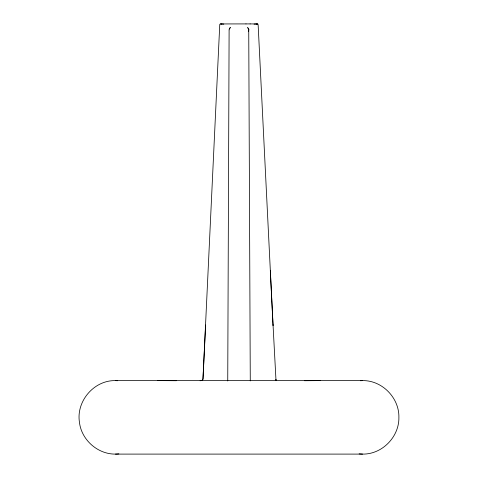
<?xml version="1.0" encoding="UTF-8"?>
<svg xmlns="http://www.w3.org/2000/svg" width="478" height="478" viewBox="0 0 478 478"><rect width="100%" height="100%" fill="white"/><g stroke="black" fill="none" stroke-linecap="round" stroke-linejoin="round"><path stroke-width="0.72" d="M227.743 380.99L229.111 29.965M248.739 29.965C249.169 28.805 245.889 25.979 248.435 28.495L248.793 29.815L248.5 31.136M205.618 325.01L202.941 379.628M248.441 31.118L248.739 29.863L250.275 380.918M229.064 29.815L230.396 27.419L229.416 28.495M256.537 24.133L257.947 24.061L258.168 25.412L273.058 325.464L270.315 270.763M200.091 380.781L202.14 380.243L202.989 378.851L219.766 24.39L220.292 23.942L246.009 23.912M254.057 24.127L257.564 23.942L250.078 23.918M115.467 454.1L362.533 454.1C382.119 454.476 399.303 436.85 398.891 417.354C399.303 397.863 382.119 380.237 362.533 380.608L115.467 380.608C94.094 380.1 76.104 401.144 79.432 422.146C81.481 440.985 99.92 456.173 118.855 453.867M360.502 380.745L362.533 380.608M304.468 380.727L320.451 380.608M221.308 24.133L220.615 23.942L223.794 24.121M245.943 23.912L250.179 23.918M157.549 380.608L176.382 380.715M115.467 380.608L117.498 380.745M359.151 453.867L362.533 454.1M276.481 380.608L275.866 379.514L275.985 380.249L273.04 324.915M248.441 28.489L248.793 29.815L248.435 28.495"/></g></svg>
